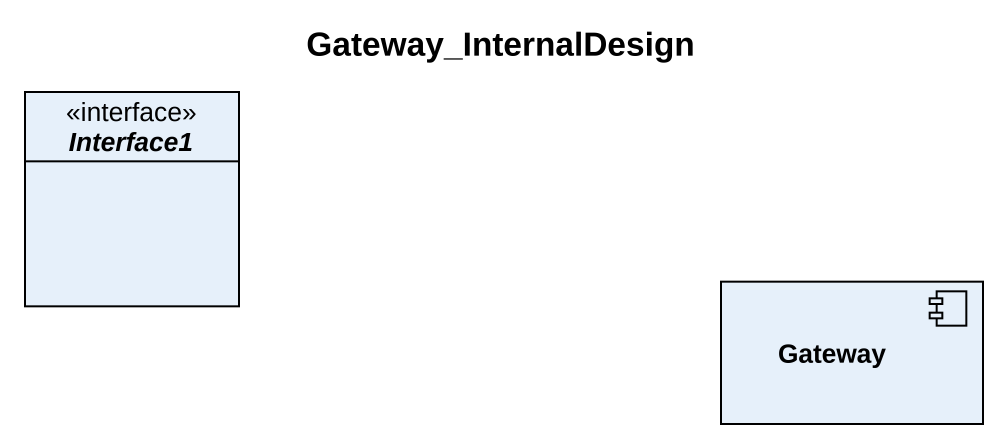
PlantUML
@startuml
title Gateway_InternalDesign
allowmixing
hide circle
hide empty members
interface Interface1
component Gateway
@enduml
